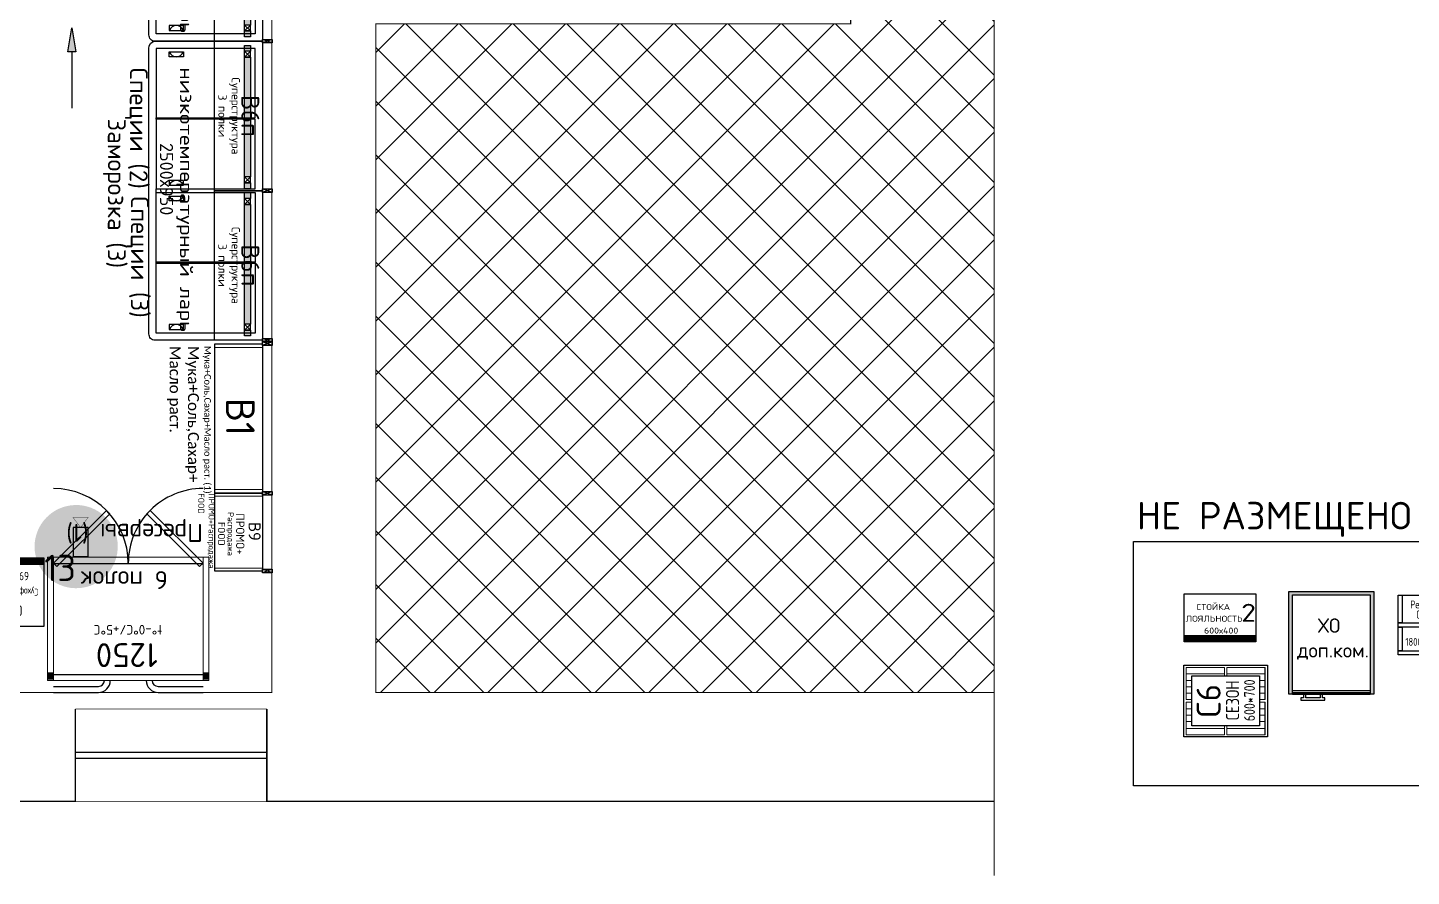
# Model space of a CAD drawing. Extents: x 2032930 to 2119419, y 2254097 to 2318481.
# Drawn here: x 2085557 to 2097126, y 2281377 to 2288472 of the extents above; entities that cross this region are included whole.
import ezdxf
from ezdxf.enums import TextEntityAlignment as Align

# ---------------------------------------------------------------- set-up
doc = ezdxf.new("R2010")
doc.units = 0
doc.header["$LTSCALE"] = 50
doc.set_wipeout_variables(frame=1)
doc.layers.get('0').update_dxf_attribs({"linetype": 'CONTINUOUS'})
doc.layers.get('Defpoints').update_dxf_attribs({"linetype": 'CONTINUOUS'})
for name, color, linetype in [('Внутренняя навигация', 7, 'CONTINUOUS'), ('Вспомогательные надписи', 7, 'CONTINUOUS'), ('ЛИНИИ JDA', 7, 'CONTINUOUS'), ('Надписи вспомогательные ТП', 7, 'CONTINUOUS'), ('Оборудование ИТ', 90, 'CONTINUOUS'), ('ОКНА JDA', 130, 'CONTINUOUS'), ('Окна существующие', 140, 'CONTINUOUS'), ('ПОКУПАТЕЛЬСКИЕ ПОТОКИ', 7, 'CONTINUOUS'), ('ТО_ТП', 6, 'CONTINUOUS'), ('ТО_ТП_JDA', 6, 'CONTINUOUS'), ('ТО_ТП_ТЕКСТ JDA', 7, 'CONTINUOUS'), ('ТО_ТП_ХОЛОД', 5, 'CONTINUOUS'), ('ТО_ТП_ХОЛОД JDA', 5, 'CONTINUOUS'), ('ТОВАРНЫЕ ГРУППЫ JDA', 7, 'CONTINUOUS')]:
    doc.layers.add(name, color=color, linetype=linetype)
doc.layers.add('Стены обмер', color=250, linetype='CONTINUOUS', lineweight=20)
doc.layers.add('Территория собственника', color=7, linetype='CONTINUOUS', lineweight=18)
doc.styles.get("Standard").update_dxf_attribs({"font": 'isocpeur.ttf'})

# ---------------------------------------------------------------- blocks, each defined once
blk = doc.blocks.new('*U182')
at = {"layer": 'ОКНА JDA', "color": 140}
blk.add_lwpolyline([(0, 0), (1600, 0), (1600, -770), (0, -770)], close=True, dxfattribs=at)
blk.add_wipeout([(0, 0), (1600, 0), (1600, -770), (0, -770)]).dxf.layer = 'Defpoints'
at = {"layer": 'Окна существующие'}
for p, q in [((0, -770), (0, 0)), ((1600, -770), (1600, 0)), ((0, -360), (1600, -360)), ((0, -410), (1600, -410))]:
    blk.add_line(p, q, dxfattribs=at)
blk = doc.blocks.new('*U654')
at = {"layer": 'ТОВАРНЫЕ ГРУППЫ JDA', "insert": (0, 0), "char_height": 150, "width": 1252.54, "attachment_point": 1}
blk.add_mtext('Специи (3)', dxfattribs=at)
blk = doc.blocks.new('*U432')
at = {"layer": 'ТОВАРНЫЕ ГРУППЫ JDA', "insert": (0, -225), "char_height": 150, "width": 1250, "attachment_point": 4}
blk.add_mtext('Пресервы (1)', dxfattribs=at)
blk = doc.blocks.new('ТГ_Мука+Соль.сахар+Масло раст')
at = {"layer": 'ТОВАРНЫЕ ГРУППЫ JDA', "insert": (0, 0), "char_height": 60, "width": 1250, "attachment_point": 1}
blk.add_mtext('{\\fCalibri|b0|i0|c204|p34;\\H0.91667x;Мука+Соль,Сахар+Масло раст.\\fCalibri|b0|i0|c0|p34; (1)}', dxfattribs=at)
blk = doc.blocks.new('Подпись Мука.СольСахар.Масло раст')
at = {"layer": 'ТОВАРНЫЕ ГРУППЫ JDA', "insert": (0, -234), "char_height": 100, "width": 1250, "attachment_point": 4}
blk.add_mtext('{\\fCalibri|b0|i0|c204|p34;\\H0.91667x;Мука+Соль,Сахар+\\PМасло раст.}', dxfattribs=at)
blk = doc.blocks.new('Пристенный холод 1250  6 полок с дверцами')
at = {"layer": 'ТО_ТП_ХОЛОД', "color": 20}
for p, q in [((812177, -191062), (811802, -191062)), ((812177, -191112), (811802, -191112)), ((813052, -191062), (812677, -191062)), ((813052, -191112), (812677, -191112))]:
    blk.add_line(p, q, dxfattribs=at)
at = {"layer": 'ТО_ТП_ХОЛОД', "color": 5}
for p, q in [((813052, -191212), (811802, -191212)), ((813052, -192141), (811802, -192141))]:
    blk.add_line(p, q, dxfattribs=at)
at = {"layer": 'ТО_ТП_ХОЛОД', "color": 20}
for centre, radius, start, end in [((812177, -191162), 100, 0, 90), ((812177, -191162), 50, 0, 90), ((812677, -191162), 100, 90, 180), ((812677, -191162), 50, 90, 180)]:
    blk.add_arc(centre, radius, start, end, dxfattribs=at)
at = {"layer": 'ТО_ТП_ХОЛОД JDA', "color": 5, "lineweight": 0}
blk.add_lwpolyline([(813052, -191162), (811802, -191162), (811802, -192192), (813052, -192192)], close=True, dxfattribs=at)
at = {"layer": 'ТО_ТП_ТЕКСТ JDA'}
blk.add_text('6 полок', height=150, dxfattribs=at).set_placement((812463, -192076), align=Align.CENTER)
blk = doc.blocks.new('*U542')
at = {"layer": 'ТО_ТП_ХОЛОД JDA', "color": 3}
for points in [[(-780, -1394), (-1222, -952), (-1250, -980), (-808, -1422)], [(-28, -952), (-470, -1394), (-442, -1422), (0, -980)]]:
    blk.add_lwpolyline(points, close=True, dxfattribs=at)
at = {"layer": 'ТО_ТП_ХОЛОД JDA'}
for centre, start, end in [((-1250, -980), 270, 0), ((0, -980), 180, 270)]:
    blk.add_arc(centre, 625, start, end, dxfattribs=at)
at = {"layer": 'ТО_ТП_ХОЛОД'}
blk.add_blockref('Пристенный холод 1250  6 полок с дверцами', (-813052, 191162), dxfattribs=at)
at = {"layer": 'ТО_ТП_ТЕКСТ JDA'}
for s, height, p in [('1250', 200, (-873, -312)), ('t°-0°C/+5°C', 80, (-908, -464))]:
    blk.add_text(s, height=height, dxfattribs=at).set_placement(p)
blk = doc.blocks.new('Боковина пристенный холод без производителя')
at = {"layer": 'ТО_ТП_ХОЛОД', "color": 5}
for p, q in [((0, 1020), (50, 1020)), ((0, 1010), (50, 1010)), ((0, 1000), (50, 1000)), ((0, 990), (50, 990)), ((0, 980), (50, 980)), ((0, 970), (50, 970))]:
    blk.add_line(p, q, dxfattribs=at)
at = {"layer": 'ТО_ТП_ХОЛОД JDA', "color": 5, "lineweight": 0}
blk.add_lwpolyline([(0, 1030), (50, 1030), (50, 0), (0, 0)], close=True, dxfattribs=at)
blk = doc.blocks.new('ТО_Боковина пристенный холод без производителя')
at = {"layer": 'ТО_ТП_ХОЛОД'}
blk.add_blockref('Боковина пристенный холод без производителя', (0, 0), dxfattribs=at)
blk = doc.blocks.new('В1 стеллаж 400')
at = {"layer": 'ТО_ТП', "color": 212, "lineweight": 5}
for p, q in [((-1234, -480), (-1234, -80)), ((-46, -480), (-46, -80))]:
    blk.add_line(p, q, dxfattribs=at)
at = {"layer": 'ТО_ТП_JDA'}
blk.add_lwpolyline([(-15, -480), (-1265, -480), (-1265, -80), (-15, -80)], close=True, dxfattribs=at)
at = {"layer": 'ТО_ТП_ТЕКСТ JDA', "lineweight": 40}
blk.add_text('В1', height=240, dxfattribs=at).set_placement((-653, -386), align=Align.CENTER)
blk = doc.blocks.new('СБ Стойка H1700')
at = {"layer": 'ТО_ТП', "color": 212}
for p, q in [((-30, 0), (0, -80)), ((0, 0), (-30, -80))]:
    blk.add_line(p, q, dxfattribs=at)
blk.add_lwpolyline([(0, -80), (-30, -80), (-30, 0), (0, 0)], close=True, dxfattribs=at)
blk = doc.blocks.new('*U273')
at = {"layer": 'ТО_ТП'}
for p in [(-1250, 0), (0, 0), (0, 0), (0, 0), (-1250, 0)]:
    blk.add_blockref('СБ Стойка H1700', p, dxfattribs=at)
at = {"layer": 'ТО_ТП', "linetype": 'ByBlock'}
blk.add_blockref('В1 стеллаж 400', (0, 0), dxfattribs=at)
blk = doc.blocks.new('Сухофрукты и орехи 696х570')
at = {"layer": 'ТО_ТП', "color": 212}
for p, q in [((0, -520), (-696, -520)), ((0, -530), (-696, -530)), ((0, -540), (-696, -540)), ((0, -550), (-696, -550)), ((0, -560), (-696, -560))]:
    blk.add_line(p, q, dxfattribs=at)
at = {"layer": 'ТО_ТП_JDA'}
blk.add_lwpolyline([(-696, -570), (0, -570), (0, 0), (-696, 0)], close=True, dxfattribs=at)
at = {"layer": 'ТО_ТП_ТЕКСТ JDA', "width": 0.8}
for s, height, p in [('СТОЙКА', 90, (-343, -176)), ('Сухофрукты и Орехи', 60, (-335, -316)), ('696х570х1650', 70, (-341, -455))]:
    blk.add_text(s, height=height, dxfattribs=at).set_placement(p, align=Align.CENTER)
blk = doc.blocks.new('*U545')
at = {"layer": 'ТО_ТП'}
blk.add_blockref('Сухофрукты и орехи 696х570', (0, 0), dxfattribs=at)
blk = doc.blocks.new('Стрелка')
at = {"layer": 'ПОКУПАТЕЛЬСКИЕ ПОТОКИ'}
for p, q in [((-33, 200), (33, 200)), ((0, 0), (-33, 200)), ((-33, 200), (33, 200)), ((0, 0), (-33, 200)), ((33, 200), (0, 0)), ((33, 200), (0, 0))]:
    blk.add_line(p, q, dxfattribs=at)
at = {"layer": 'ПОКУПАТЕЛЬСКИЕ ПОТОКИ', "color": 7}
blk.add_lwpolyline([(0, 200), (0, 673)], dxfattribs=at)
blk.add_lwpolyline([(0, 200), (0, 673)], dxfattribs=at)
blk.add_solid([(-33, 200), (0, 0), (33, 200)], dxfattribs=at)
blk.add_solid([(-33, 200), (0, 0), (33, 200)], dxfattribs=at)
blk = doc.blocks.new('*U547')
at = {"layer": 'ПОКУПАТЕЛЬСКИЕ ПОТОКИ', "rotation": 180}
blk.add_blockref('Стрелка', (0, 337), dxfattribs=at)
blk = doc.blocks.new('прайсшина 1.2м')
at = {"layer": 'Внутренняя навигация', "true_color": 0xff7f7f}
h = blk.add_hatch(color=11, dxfattribs=at)
h.paths.add_polyline_path([(1200, -50), (1150, -50), (1150, 0), (1200, 0)])
h.paths.add_polyline_path([(1100, -50), (100, -50), (100, 0), (1100, 0)])
h.paths.add_polyline_path([(50, -50), (0, -50), (0, 0), (50, 0)])
at = {"layer": 'Внутренняя навигация', "color": 1}
for p, q in [((100, -50), (50, -50)), ((1150, -50), (1100, -50))]:
    blk.add_line(p, q, dxfattribs=at)
for points in [[(50, -50), (0, -50), (0, 0), (50, 0)], [(1100, -50), (100, -50), (100, 0), (1100, 0)], [(1200, -50), (1150, -50), (1150, 0), (1200, 0)]]:
    blk.add_lwpolyline(points, close=True, dxfattribs=at)
for points in [[(100, -50), (100, 0), (50, 0), (50, -50), (100, 0), (100, -50), (50, 0)], [(1150, -50), (1150, 0), (1100, 0), (1100, -50), (1150, 0), (1150, -50), (1100, 0)]]:
    blk.add_lwpolyline(points, dxfattribs=at)
blk = doc.blocks.new('*U728')
at = {"layer": 'Внутренняя навигация', "rotation": 270}
blk.add_blockref('прайсшина 1.2м', (0, 0), dxfattribs=at)
blk = doc.blocks.new('*U727')
at = {"layer": 'ТО_ТП_ХОЛОД', "color": 5}
for p, q in [((652, -890), (642, -890)), ((1265, -890), (1235, -890)), ((1857, -890), (1847, -890))]:
    blk.add_line(p, q, dxfattribs=at)
for points in [[(642, -60), (60, -60), (60, -890), (642, -890)], [(1235, -60), (652, -60), (652, -890), (1235, -890)], [(1265, -60), (1847, -60), (1847, -890), (1265, -890)], [(1857, -60), (2440, -60), (2440, -890), (1857, -890)]]:
    blk.add_lwpolyline(points, close=True, dxfattribs=at)
for points in [[(130, -780), (90, -780), (90, -660), (130, -660), (130, -780)], [(1165, -780), (1205, -780), (1205, -660), (1165, -660), (1165, -780)], [(1335, -780), (1295, -780), (1295, -660), (1335, -660), (1335, -780)], [(2370, -780), (2410, -780), (2410, -660), (2370, -660), (2370, -780)]]:
    blk.add_lwpolyline(points, dxfattribs=at)
for centre, start, end in [((65, -720), 292.6199, 67.3801), ((1230, -720), 112.6199, 247.3801), ((1270, -720), 292.6199, 67.3801), ((2435, -720), 112.6199, 247.3801)]:
    blk.add_arc(centre, 65, start, end, dxfattribs=at)
at = {"layer": 'ТО_ТП_ХОЛОД JDA'}
blk.add_lwpolyline([(0, 0), (2500, 0), (2500, -899, -0.423548), (2448, -949), (60, -950, -0.37737), (0, -897)], format="xyb", close=True, dxfattribs=at)
at = {"layer": 'ТО_ТП_ТЕКСТ JDA', "width": 1.2}
blk.add_text('низкотемпературный ларь', height=110, dxfattribs=at).set_placement((1326, -690), align=Align.CENTER)
at = {"layer": 'ТО_ТП_ТЕКСТ JDA'}
blk.add_text('2500х950', height=110, dxfattribs=at).set_placement((1154, -857), align=Align.CENTER)
blk = doc.blocks.new('В6п суперструктура 3 полки')
at = {"layer": 'ТО_ТП_JDA', "color": 235, "true_color": 0xaa4b6e}
blk.add_lwpolyline([(0, -400), (-1250, -400), (-1250, 0), (0, 0)], close=True, dxfattribs=at)
at = {"layer": 'ТО_ТП_ТЕКСТ JDA', "lineweight": 40}
for s, height, p in [('В6п', 150, (-625, -177)), ('Суперструктура', 70, (-625, -258)), ('3 полки', 70, (-625, -369))]:
    blk.add_text(s, height=height, dxfattribs=at).set_placement(p, align=Align.CENTER)
blk = doc.blocks.new('СБ База с уст. компл. D550 суперструк.')
at = {"layer": 'ТО_ТП', "color": 212}
for p, q in [((-30, 0), (0, 0)), ((-15, 0), (-15, -400))]:
    blk.add_line(p, q, dxfattribs=at)
blk = doc.blocks.new('*U493')
at = {"layer": 'Внутренняя навигация', "rotation": 89.99999999999999}
for p in [(-2480, -180), (-1250, -180)]:
    blk.add_blockref('*U728', p, dxfattribs=at)
at = {"layer": 'ТО_ТП'}
for name, p in [('СБ Стойка H1700', (-2500, 0)), ('СБ Стойка H1700', (-1250, 0)), ('СБ Стойка H1700', (0, 0)), ('СБ База с уст. компл. D550 суперструк.', (-2500, -80)), ('В6п суперструктура 3 полки', (-1265, -80)), ('СБ База с уст. компл. D550 суперструк.', (-1250, -80)), ('В6п суперструктура 3 полки', (-15, -80)), ('СБ База с уст. компл. D550 суперструк.', (0, -80))]:
    blk.add_blockref(name, p, dxfattribs=at)
at = {"layer": 'ТО_ТП_ХОЛОД'}
blk.add_blockref('*U727', (-2515, -80), dxfattribs=at)
blk = doc.blocks.new('*U481')
at = {"layer": 'ТОВАРНЫЕ ГРУППЫ JDA', "insert": (0, 0), "char_height": 150, "width": 1293, "attachment_point": 1}
blk.add_mtext('\\pt525;Заморозка (3)', dxfattribs=at)
blk = doc.blocks.new('*U656')
at = {"layer": 'ТОВАРНЫЕ ГРУППЫ JDA', "insert": (0, 0), "char_height": 150, "width": 1252.54, "attachment_point": 1}
blk.add_mtext('Специи (2)', dxfattribs=at)
blk = doc.blocks.new('Стойка лояльность 2')
at = {"layer": 'ТО_ТП', "color": 212}
for p, q in [((0, -350), (-600, -350)), ((0, -360), (-600, -360)), ((0, -370), (-600, -370)), ((0, -380), (-600, -380)), ((0, -390), (-600, -390))]:
    blk.add_line(p, q, dxfattribs=at)
at = {"layer": 'ТО_ТП_JDA'}
blk.add_lwpolyline([(-600, 0), (0, 0), (0, -400), (-600, -400)], close=True, dxfattribs=at)
at = {"layer": 'ТО_ТП_ТЕКСТ JDA', "width": 1.2}
for s, height, p in [('СТОЙКА', 50, (-356, -135)), ('2', 150, (-61, -233)), ('ЛОЯЛЬНОСТЬ', 50, (-350, -233)), ('600х400', 50, (-290, -332))]:
    blk.add_text(s, height=height, dxfattribs=at).set_placement(p, align=Align.CENTER)
blk = doc.blocks.new('*U759')
at = {"layer": 'ТО_ТП'}
blk.add_blockref('Стойка лояльность 2', (0, 0), dxfattribs=at)
blk = doc.blocks.new('СБ Стойка H1700 желтая')
at = {"layer": 'ТО_ТП', "color": 32}
for p, q in [((-30, 0), (0, -80)), ((0, 0), (-30, -80))]:
    blk.add_line(p, q, dxfattribs=at)
blk.add_lwpolyline([(0, -80), (-30, -80), (-30, 0), (0, 0)], close=True, dxfattribs=at)
blk = doc.blocks.new('В9 650 ПРОМО+Распродажа FOOD 400')
at = {"layer": 'ТО_ТП', "color": 32, "lineweight": 5}
for p, q in [((-625, -399), (-625, 0)), ((-25, -399), (-25, 0))]:
    blk.add_line(p, q, dxfattribs=at)
at = {"layer": 'ТО_ТП_JDA', "color": 32}
blk.add_lwpolyline([(0, -399), (-650, -399), (-650, 0), (0, 0)], close=True, dxfattribs=at)
at = {"layer": 'ТО_ТП_ТЕКСТ JDA', "color": 7}
blk.add_text('В9', height=100, dxfattribs=at).set_placement((-410, -115))
for s, height, p in [('ПРОМО+', 70, (-310, -221)), ('Распродажа', 50, (-310, -291)), ('FOOD', 60, (-311, -372))]:
    blk.add_text(s, height=height, dxfattribs=at).set_placement(p, align=Align.CENTER)
blk = doc.blocks.new('*U764')
at = {"layer": 'ТО_ТП'}
for p in [(-650, 0), (0, 0)]:
    blk.add_blockref('СБ Стойка H1700 желтая', p, dxfattribs=at)
at = {"layer": 'ТО_ТП', "linetype": 'ByBlock'}
blk.add_blockref('В9 650 ПРОМО+Распродажа FOOD 400', (-15, -80), dxfattribs=at)
at = {"layer": 'ТОВАРНЫЕ ГРУППЫ JDA', "insert": (-665, -479), "char_height": 52, "width": 650, "attachment_point": 1}
blk.add_mtext('ПРОМО+Распродажа FOOD', dxfattribs=at)
blk = doc.blocks.new('СЕЗОН сетка С6')
at = {"layer": 'ТО_ТП', "color": 145, "lineweight": 5}
for p, q in [((-584, -20), (-584, -340)), ((-530, -20), (-530, -340)), ((-472, -20), (-472, -68)), ((-419, -20), (-419, -65)), ((-365, -20), (-365, -68)), ((-311, -20), (-311, -68)), ((-289, -20), (-289, -68)), ((-235, -20), (-235, -68)), ((-181, -20), (-181, -68)), ((-128, -20), (-128, -68)), ((-74, -20), (-74, -340)), ((-20, -20), (-20, -340)), ((-584, -360), (-584, -680)), ((-530, -360), (-530, -680)), ((-74, -360), (-74, -680)), ((-20, -360), (-20, -680)), ((-472, -632), (-472, -680)), ((-419, -632), (-419, -680)), ((-365, -632), (-365, -680)), ((-311, -632), (-311, -680)), ((-289, -632), (-289, -680)), ((-235, -632), (-235, -680)), ((-181, -632), (-181, -680)), ((-128, -632), (-128, -680))]:
    blk.add_line(p, q, dxfattribs=at)
at = {"layer": 'ТО_ТП', "color": 145, "lineweight": 20}
for p, q in [((-584, -20), (-311, -20)), ((-289, -20), (-20, -20)), ((-584, -340), (-509, -340)), ((-91, -340), (-20, -340)), ((-509, -360), (-584, -360)), ((-20, -360), (-91, -360))]:
    blk.add_line(p, q, dxfattribs=at)
at = {"layer": 'ТО_ТП', "color": 145}
for p, q in [((-584, -680), (-311, -680)), ((-289, -680), (-20, -680))]:
    blk.add_line(p, q, dxfattribs=at)
blk.add_lwpolyline([(-509, -68), (-91, -68), (-91, -632), (-509, -632)], close=True, dxfattribs=at)
at = {"layer": 'ТО_ТП_JDA', "color": 145}
blk.add_lwpolyline([(-600, 0), (0, 0), (0, -700), (-600, -700)], close=True, dxfattribs=at)
at = {"layer": 'ТО_ТП_ТЕКСТ JDA', "lineweight": 40}
blk.add_text('С6', height=200, dxfattribs=at).set_placement((-298, -307), align=Align.CENTER)
at = {"layer": 'ТО_ТП_ТЕКСТ JDA', "width": 0.8}
for s, height, p in [('СЕЗОН', 110, (-295, -462)), ('600*700', 90, (-295, -594))]:
    blk.add_text(s, height=height, dxfattribs=at).set_placement(p, align=Align.CENTER)
blk = doc.blocks.new('*U527')
at = {"layer": 'ТО_ТП'}
blk.add_blockref('СЕЗОН сетка С6', (0, 0), dxfattribs=at)
blk = doc.blocks.new('ХО ДОП (КОММЕРЦИЯ)')
at = {"layer": 'ТО_ТП_ХОЛОД'}
blk.add_hatch(color=5, dxfattribs=at).paths.add_polyline_path([(710, 0), (0, 0), (0, -860), (30, -860), (30, -30), (680, -30), (680, -860), (710, -860)])
at = {"layer": 'ТО_ТП_ХОЛОД', "color": 7}
for p, q in [((30, -830), (680, -830)), ((30, -845), (680, -845)), ((30, -860), (680, -860))]:
    blk.add_line(p, q, dxfattribs=at)
at = {"layer": 'ТО_ТП_ХОЛОД', "color": 5}
for points in [[(0, 0), (710, 0), (710, -860), (0, -860)], [(30, -30), (680, -30), (680, -860), (30, -860)]]:
    blk.add_lwpolyline(points, close=True, dxfattribs=at)
at = {"layer": 'ТО_ТП_ХОЛОД', "color": 7}
blk.add_lwpolyline([(120, -860), (120, -890), (100, -890), (100, -910), (300, -910), (300, -890), (280, -890), (280, -860), (260, -860), (260, -890), (140, -890), (140, -860), (120, -860)], dxfattribs=at)
at = {"layer": 'ТО_ТП_ХОЛОД JDA', "color": 5, "lineweight": 0, "true_color": 0x0000ff}
blk.add_lwpolyline([(710, -860), (0, -860), (0, 0), (710, 0)], close=True, dxfattribs=at)
at = {"layer": 'ТО_ТП_ТЕКСТ JDA', "color": 0, "lineweight": 0}
for s, p in [('ХО', (242, -346)), ('доп.ком.', (68, -553))]:
    blk.add_text(s, height=120, dxfattribs=at).set_placement(p)
blk = doc.blocks.new('*U497')
at = {"layer": 'ТО_ТП_ХОЛОД', "color": 5}
blk.add_blockref('ХО ДОП (КОММЕРЦИЯ)', (-710, 0), dxfattribs=at)
blk = doc.blocks.new('Рекламная стойка 550х500')
at = {"layer": 'ТО_ТП', "color": 7}
for points in [[(-550, 0), (-515, 0), (-515, -232), (-550, -232)], [(-35, 0), (0, 0), (0, -232), (-35, -232)], [(0, -232), (0, -268), (-550, -268), (-550, -232)], [(-550, -268), (-515, -268), (-515, -465), (-550, -465)], [(-35, -268), (0, -268), (0, -465), (-35, -465)], [(0, -465), (0, -500), (-550, -500), (-550, -465)]]:
    blk.add_lwpolyline(points, close=True, dxfattribs=at)
at = {"layer": 'ТО_ТП_JDA', "color": 7}
blk.add_lwpolyline([(-550, 0), (0, 0), (0, -500), (-550, -500)], close=True, dxfattribs=at)
at = {"layer": 'ТО_ТП_ТЕКСТ JDA', "width": 0.8}
for s, height, p in [('Рекламная', 65, (-275, -111)), ('Стойка', 70, (-275, -198)), ('1800x550x500', 65, (-275, -424))]:
    blk.add_text(s, height=height, dxfattribs=at).set_placement(p, align=Align.CENTER)
blk = doc.blocks.new('*U778')
at = {"layer": 'ТО_ТП'}
blk.add_blockref('Рекламная стойка 550х500', (0, 0), dxfattribs=at)
blk = doc.blocks.new('*U867')
at = {"layer": 'Оборудование ИТ'}
h = blk.add_hatch(color=5, dxfattribs=at)
h.paths.add_polyline_path([(485, 254), (0, 254), (0, 0), (485, 0)])
h.paths.add_polyline_path([(650, 254), (485, 127), (650, 0)])
at = {"layer": 'Оборудование ИТ', "color": 5}
blk.add_lwpolyline([(0, 0), (485, 0), (485, 254), (0, 254)], close=True, dxfattribs=at)
at = {"layer": 'Оборудование ИТ', "color": 5, "const_width": 5}
blk.add_lwpolyline([(485, 127), (650, 254), (650, 0), (485, 127)], dxfattribs=at)

msp = doc.modelspace()

# ---------------------------------------------------------------- hatches: boundary and pattern name
h = msp.add_hatch(color=1)
h.dxf.hatch_style = 1
h.paths.add_polyline_path([(2085617, 2284092, -1), (2086308, 2284174, -1)])
at = {"layer": 'Территория собственника'}
h = msp.add_hatch(dxfattribs=at)
h.set_pattern_fill('ANSI37', color=256, scale=100)
h.set_pattern_definition([(45, (201287.9, 115.82), (-224.506403, 224.506403), []), (135, (201287.9, 115.82), (-224.506403, -224.506403), [])])
h.paths.add_polyline_path([(2088468, 2282914), (2093638, 2282914), (2093638, 2288766), (2093376, 2288862), (2093910, 2288963), (2093638, 2289063), (2093638, 2295318), (2090973, 2295319), (2090973, 2294159), (2091088, 2294157), (2091088, 2290879), (2092438, 2290879), (2092438, 2288504), (2088468, 2288504)])

# ---------------------------------------------------------------- linework, layer by layer
at = {"layer": 'ЛИНИИ JDA'}
msp.add_lwpolyline([(2094803, 2284175), (2097893, 2284175), (2097893, 2282132), (2094803, 2282132)], close=True, dxfattribs=at)
at = {"layer": 'Стены обмер', "color": 7, "const_width": 10}
for points in [[(2067509, 2305552), (2067077, 2305552), (2074449, 2305552), (2074593, 2306053), (2074675, 2305161), (2074750, 2305552), (2082064, 2305552), (2081287, 2305552), (2081287, 2298732), (2080787, 2298732), (2080787, 2297506), (2082973, 2295319), (2084209, 2295319), (2084209, 2295819), (2093638, 2295819), (2093638, 2296494), (2093638, 2289063), (2093910, 2288956), (2093376, 2288862), (2093638, 2288766), (2093638, 2281382), (2093638, 2282004), (2067509, 2282004)], [(2088468, 2282914), (2093638, 2282914), (2093638, 2288766), (2093376, 2288862), (2093910, 2288963), (2093638, 2289063), (2093638, 2295318), (2090973, 2295319), (2090973, 2294159), (2091088, 2294157), (2091088, 2290879), (2092438, 2290879), (2092438, 2288504), (2088468, 2288504)]]:
    msp.add_lwpolyline(points, close=True, dxfattribs=at)
at = {"layer": 'Стены обмер', "color": 7}
msp.add_lwpolyline([(2085193, 2295319, 10, 10, 0), (2090723, 2295319, 10, 10, 0), (2090723, 2294159, 10, 10, 0), (2090803, 2294159, 10, 10, 0), (2090803, 2290759, 10, 10, 0), (2091938, 2290759, 10, 10, 0), (2091938, 2289014, 0, 0, 0), (2091938, 2289014, 10, 10, 0), (2088468, 2289014, 10, 10, 0), (2088468, 2290874, 10, 10, 0), (2087598, 2290874, 10, 10, 0), (2087598, 2282914, 10, 10, 0), (2085438, 2282914, 10, 10, 0)], format="xyseb", dxfattribs=at)

# ---------------------------------------------------------------- block references
at = {"layer": 'Оборудование ИТ', "xscale": 0.5, "yscale": 0.5, "zscale": 0.5, "rotation": 90}
msp.add_blockref('*U867', (2086063, 2284051), dxfattribs=at)
at = {"layer": 'ПОКУПАТЕЛЬСКИЕ ПОТОКИ'}
msp.add_blockref('*U547', (2085927, 2288134), dxfattribs=at)
at = {"layer": 'ТО_ТП'}
for name, p, rotation in [('*U273', (2087601, 2284564), 270), ('*U545', (2085000, 2283467), 180)]:
    msp.add_blockref(name, p, dxfattribs=dict(at, rotation=rotation))
at = {"layer": 'ТО_ТП', "linetype": 'ByBlock', "rotation": 270}
msp.add_blockref('*U764', (2087600, 2283914), dxfattribs=at)
at = {"layer": 'ТО_ТП', "lineweight": 53}
msp.add_blockref('*U759', (2095826, 2283738), dxfattribs=at)
at = {"layer": 'ТО_ТП'}
msp.add_blockref('*U778', (2097565, 2283728), dxfattribs=at)
at = {"layer": 'ТО_ТП', "lineweight": 53, "rotation": 90}
msp.add_blockref('*U527', (2095224, 2283143), dxfattribs=at)
at = {"layer": 'ТО_ТП_ХОЛОД'}
for name, p, rotation in [('*U493', (2087600, 2288344), 270), ('*U493', (2087600, 2285844), 270), ('ТО_Боковина пристенный холод без производителя', (2085773, 2284044), 180), ('ТО_Боковина пристенный холод без производителя', (2087073, 2284044), 180)]:
    msp.add_blockref(name, p, dxfattribs=dict(at, rotation=rotation))
at = {"layer": 'ТО_ТП_ХОЛОД', "lineweight": 53, "rotation": 180}
msp.add_blockref('*U542', (2085773, 2283014), dxfattribs=at)
at = {"layer": 'ТО_ТП_ХОЛОД', "lineweight": 53}
msp.add_blockref('*U497', (2096813, 2283759), dxfattribs=at)
at = {"layer": 'ТОВАРНЫЕ ГРУППЫ JDA'}
for name, p, rotation in [('*U656', (2086561, 2288137), 270), ('*U654', (2086570, 2287062), 269.9999999999999), ('Подпись Мука.СольСахар.Масло раст', (2087089, 2285811), 270), ('ТГ_Мука+Соль.сахар+Масло раст', (2087089, 2285811), 270)]:
    msp.add_blockref(name, p, dxfattribs=dict(at, rotation=rotation))
at = {"layer": 'ТОВАРНЫЕ ГРУППЫ JDA', "lineweight": 50}
for name, p, rotation in [('*U481', (2086377, 2287712), 270), ('*U432', (2087023, 2284044), 180)]:
    msp.add_blockref(name, p, dxfattribs=dict(at, rotation=rotation))

# ---------------------------------------------------------------- texts
at = {"layer": 'Вспомогательные надписи', "color": 0, "lineweight": -2, "insert": (2085828, 2283955), "char_height": 220, "width": 1165.47, "attachment_point": 5}
msp.add_mtext('13', dxfattribs=at)
at = {"layer": 'Надписи вспомогательные ТП', "color": 4, "insert": (2094830, 2284507), "char_height": 230, "width": 2232.74, "attachment_point": 1}
msp.add_mtext('{\\C0;НЕ РАЗМЕЩЕНО}', dxfattribs=at)

# ---------------------------------------------------------------- next in the draw order: block references
at = {"layer": 'Окна существующие'}
msp.add_blockref('*U182', (2085958, 2282774), dxfattribs=at)

doc.saveas('drawing.dxf')
